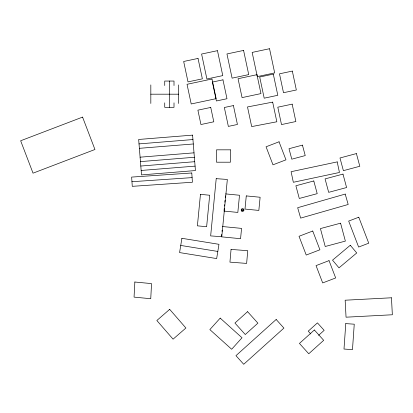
<?xml version="1.0" encoding="UTF-8"?>
<svg xmlns="http://www.w3.org/2000/svg" width="413" height="413" viewBox="0 0 413 413"><rect width="100%" height="100%" fill="white"/><g stroke="black" fill="none" stroke-linecap="round" stroke-linejoin="round"><path stroke-width="0.62" d="M221.719 234.414L221.487 236.84L240.562 238.693L241.564 228.389L222.488 226.536M222.013 231.383L222.132 230.175M224.052 210.444L224.233 208.534M224.481 205.989L224.605 204.719M224.853 202.174L225.039 200.264M225.286 197.719L225.472 195.814M318.645 335.31L324.159 330.343L317.437 322.878L308.248 331.154L310.767 333.952M139.021 143.894L192.943 139.553M139.377 148.324L193.299 143.982M140.09 157.183L194.012 152.841M140.446 161.612L194.368 157.27M140.802 166.036L194.724 161.7M141.158 170.466L195.081 166.129M131.959 181.715L192.097 177.616M150.822 94.19L178.643 94.19M225.658 193.904L239.504 195.251L237.831 212.421L223.991 211.079M180.739 245.441L217.811 251.445M178.643 84.918L178.643 103.467M174.007 85.537L174.007 81.051L164.73 81.051L164.73 85.537M174.007 102.842L174.007 107.328L164.73 107.328L164.73 102.842M169.366 81.051L169.366 107.328M150.822 84.918L150.822 103.467M134.85 282.017L134.055 297.123L150.75 298.713L151.545 283.607L134.85 282.017M345.774 323.606L343.993 349.047L352.475 349.635L354.251 324.195L345.774 323.606M231.053 249.421L229.938 262.141L246.638 263.411L247.748 250.691L231.053 249.421M200.46 194.342L197.399 225.834L206.629 226.727L209.685 195.241L200.46 194.342M216.216 178.659L210.651 235.906L221.781 236.701L227.346 179.454L216.216 178.659M246.272 195.907L244.992 209.076L258.837 210.418L260.118 197.254L246.272 195.907M181.896 238.306L179.583 252.575L216.66 258.579L218.967 244.315L181.896 238.306M220.196 318.118L209.856 329.6L231.678 349.253L242.023 337.767L220.196 318.118M247.563 311.665L234.93 323.043L245.27 334.53L257.903 323.152L247.563 311.665M276.163 319.471L235.962 355.665L243.716 364.281L283.922 328.082L276.163 319.471M314.376 329.987L299.446 343.43L308.754 353.765L323.684 340.322L314.376 329.987M169.681 309.347L156.847 320.503L173.073 339.166L185.907 328.01L169.681 309.347M350.291 245.26L332.532 260.159L338.99 267.856L356.749 252.952L350.291 245.26M279.049 141.798L266.06 146.785L272.983 164.823L285.972 159.836L279.049 141.798M312.734 231.022L299.022 236.288L306.224 255.043L319.93 249.782L312.734 231.022M358.773 217.212L348.67 221.089L358.639 247.062L368.742 243.185L358.773 217.212M329.032 260.634L316.043 265.616L322.692 282.931L335.676 277.949L329.032 260.634M82.564 117.101L20.65 140.766L33.035 173.166L94.949 149.501L82.564 117.101M345.206 194.079L297.665 207.708L300.643 218.11L348.19 204.476L345.206 194.079M302.43 145.128L288.997 148.726L291.795 159.175L305.233 155.577L302.43 145.128M356.409 153.574L339.987 157.978L343.384 170.667L359.806 166.263L356.409 153.574M313.797 180.966L295.884 185.767L299.286 198.457L317.199 193.656L313.797 180.966M342.986 174.1L325.072 178.901L328.676 192.339L346.59 187.538L342.986 174.1M340.57 223.185L320.416 228.585L325.217 246.499L345.371 241.099L340.57 223.185M217.465 50.665L201.596 54.041L206.898 78.986L222.772 75.61L217.465 50.665M198.028 58.424L183.666 61.48L188.003 81.888L202.365 78.837L198.028 58.424M243.582 50.422L226.954 53.958L232.096 78.145L248.724 74.608L243.582 50.422M269.539 48.719L252.157 52.415L257.299 76.601L274.681 72.905L269.539 48.719M211.977 79.007L187.032 84.309L191.209 103.962L216.154 98.661L211.977 79.007M222.963 79.833L212.38 82.079L216.397 100.978L226.98 98.728L222.963 79.833M256.948 74.696L238.053 78.713L242.07 97.613L260.964 93.596L256.948 74.696M273.303 74.123L259.7 77.019L264.196 98.18L277.804 95.289L273.303 74.123M292.332 71.088L279.482 73.819L283.499 92.718L296.348 89.988L292.332 71.088M210.744 107.437L197.894 110.168L200.945 124.53L213.795 121.799L210.744 107.437M233.412 105.573L224.342 107.499L228.358 126.399L237.429 124.468L233.412 105.573M292.167 104.143L277.804 107.194L281.501 124.581L295.863 121.53L292.167 104.143M337.204 161.896L291.093 171.7L293.344 182.283L339.455 172.479L337.204 161.896M272.668 102.125L247.501 106.946L251.677 126.6L276.844 121.778L272.668 102.125M192.587 135.123L138.665 139.465L141.514 174.895L195.437 170.559L192.587 135.123M191.782 172.985L131.644 177.089L132.274 186.34L192.412 182.241L191.782 172.985M391.462 297.783L345.154 300.21L346.048 317.189L392.35 314.763L391.462 297.783M230.418 149.831L216.51 149.831L216.51 162.201L230.418 162.201L230.418 149.831M241.879 211.198A1.389 1.389 0 0 0 243.964 209.995A1.389 1.389 0 0 0 241.879 208.792A1.389 1.389 0 0 0 241.879 211.198M242.188 210.666A0.774 0.774 0 0 0 243.345 209.995A0.774 0.774 0 0 0 242.188 209.324A0.774 0.774 0 0 0 242.188 210.666"/></g></svg>
